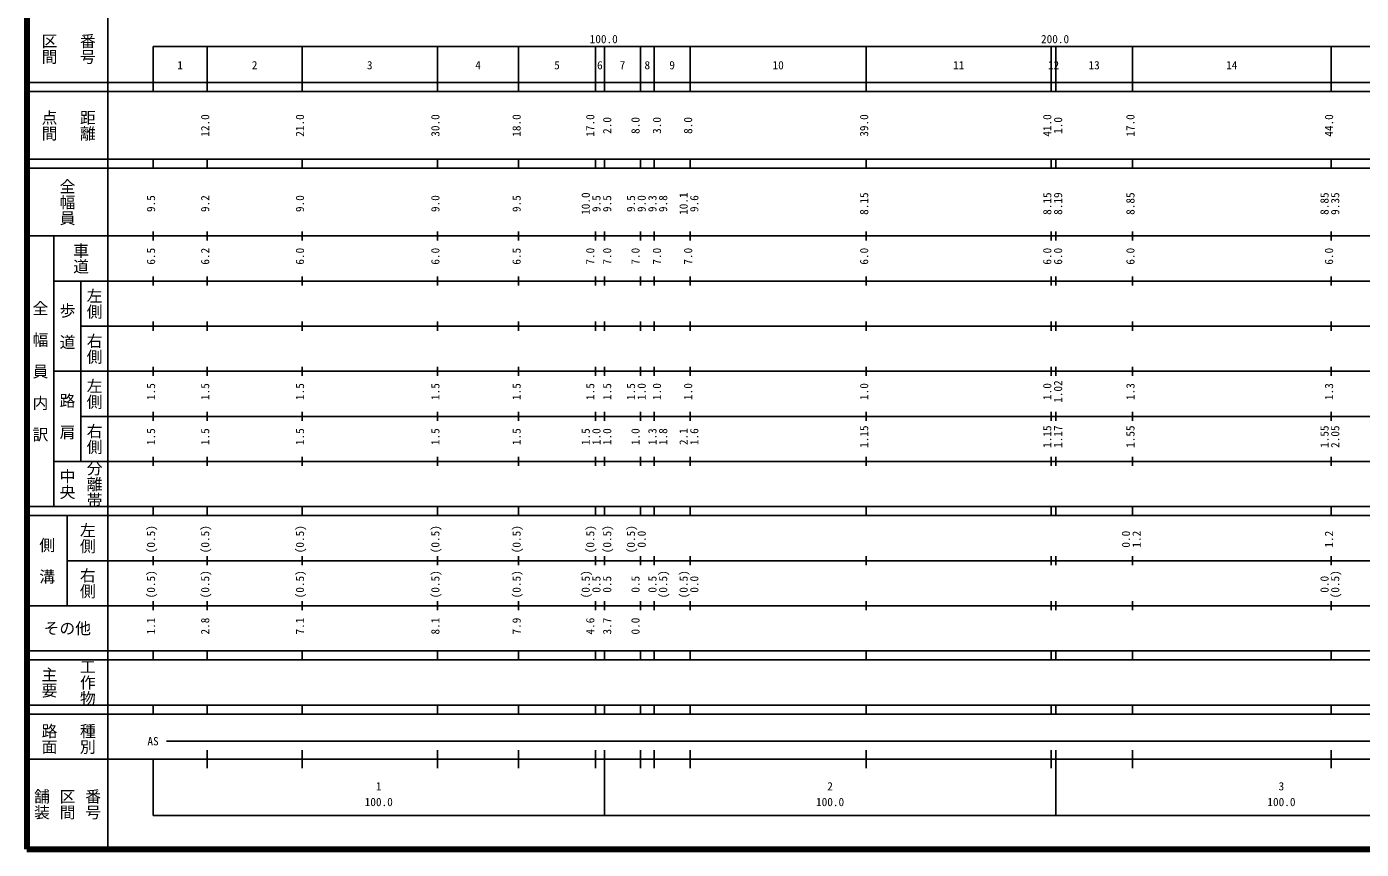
# Model space of a CAD drawing. Units: millimetres on the paper, enlarged 1000 times. Extents: x 40000 to 680000, y 20000 to 380000.
# Drawn here: x 40000 to 335699, y 20000 to 202409 of the extents above; entities that cross this region are included whole.
import ezdxf
from ezdxf.enums import TextEntityAlignment as Align

# ---------------------------------------------------------------- set-up
doc = ezdxf.new("R2010")
doc.units = ezdxf.units.MM
doc.header["$LTSCALE"] = 1000
doc.layers.add('M-TTL', color=2, linetype='Continuous', lineweight=140)
doc.layers.add('M-TTL-BAND', color=7, linetype='Continuous', lineweight=25)
doc.styles.add('@ＭＳ ゴシック', font='')
doc.styles.add('ＭＳ ゴシック', font='')
doc.styles.get('@ＭＳ ゴシック').set_extended_font_data('@MS Gothic')
doc.styles.get('ＭＳ ゴシック').set_extended_font_data('MS Gothic')

msp = doc.modelspace()

# ---------------------------------------------------------------- linework, layer by layer
at = {"layer": 'M-TTL'}
for p, q in [((40000, 380000), (40000, 20000)), ((40000, 20000), (680000, 20000))]:
    msp.add_line(p, q, dxfattribs=at)
at = {"layer": 'M-TTL-BAND'}
for p, q in [((58000, 370000), (58000, 20000)), ((68000, 198000), (579000, 198000)), ((68000, 198000), (68000, 188000)), ((80000, 188000), (80000, 198000)), ((101000, 188000), (101000, 198000)), ((131000, 188000), (131000, 198000)), ((149000, 188000), (149000, 198000)), ((166000, 188000), (166000, 198000)), ((168000, 188000), (168000, 198000)), ((176000, 188000), (176000, 198000)), ((179000, 188000), (179000, 198000)), ((187000, 188000), (187000, 198000)), ((226000, 188000), (226000, 198000)), ((267000, 188000), (267000, 198000)), ((268000, 188000), (268000, 198000)), ((285000, 188000), (285000, 198000)), ((329000, 188000), (329000, 198000)), ((40000, 190000), (579000, 190000)), ((40000, 188000), (579000, 188000)), ((40000, 173000), (579000, 173000)), ((68000, 171000), (68000, 173000)), ((80000, 171000), (80000, 173000)), ((101000, 171000), (101000, 173000)), ((131000, 171000), (131000, 173000)), ((149000, 171000), (149000, 173000)), ((166000, 171000), (166000, 173000)), ((168000, 171000), (168000, 173000)), ((176000, 171000), (176000, 173000)), ((179000, 171000), (179000, 173000)), ((187000, 171000), (187000, 173000)), ((226000, 171000), (226000, 173000)), ((267000, 171000), (267000, 173000)), ((268000, 171000), (268000, 173000)), ((285000, 171000), (285000, 173000)), ((329000, 171000), (329000, 173000)), ((40000, 171000), (579000, 171000)), ((68000, 155000), (68000, 157000)), ((80000, 155000), (80000, 157000)), ((101000, 155000), (101000, 157000)), ((131000, 155000), (131000, 157000)), ((149000, 155000), (149000, 157000)), ((166000, 155000), (166000, 157000)), ((168000, 155000), (168000, 157000)), ((176000, 155000), (176000, 157000)), ((179000, 155000), (179000, 157000)), ((187000, 155000), (187000, 157000)), ((226000, 155000), (226000, 157000)), ((267000, 155000), (267000, 157000)), ((268000, 155000), (268000, 157000)), ((285000, 155000), (285000, 157000)), ((329000, 155000), (329000, 157000)), ((40000, 156000), (579000, 156000)), ((46000, 96000), (46000, 156000)), ((46000, 146000), (579000, 146000)), ((52000, 146000), (52000, 106000)), ((68000, 145000), (68000, 147000)), ((80000, 145000), (80000, 147000)), ((101000, 145000), (101000, 147000)), ((131000, 145000), (131000, 147000)), ((149000, 145000), (149000, 147000)), ((166000, 145000), (166000, 147000)), ((168000, 145000), (168000, 147000)), ((176000, 145000), (176000, 147000)), ((179000, 145000), (179000, 147000)), ((187000, 145000), (187000, 147000)), ((226000, 145000), (226000, 147000)), ((267000, 145000), (267000, 147000)), ((268000, 145000), (268000, 147000)), ((285000, 145000), (285000, 147000)), ((329000, 145000), (329000, 147000)), ((68000, 135000), (68000, 137000)), ((80000, 135000), (80000, 137000)), ((101000, 135000), (101000, 137000)), ((131000, 135000), (131000, 137000)), ((149000, 135000), (149000, 137000)), ((166000, 135000), (166000, 137000)), ((168000, 135000), (168000, 137000)), ((176000, 135000), (176000, 137000)), ((179000, 135000), (179000, 137000)), ((187000, 135000), (187000, 137000)), ((226000, 135000), (226000, 137000)), ((267000, 135000), (267000, 137000)), ((268000, 135000), (268000, 137000)), ((285000, 135000), (285000, 137000)), ((329000, 135000), (329000, 137000)), ((52000, 136000), (579000, 136000)), ((46000, 126000), (579000, 126000)), ((68000, 125000), (68000, 127000)), ((80000, 125000), (80000, 127000)), ((101000, 125000), (101000, 127000)), ((131000, 125000), (131000, 127000)), ((149000, 125000), (149000, 127000)), ((166000, 125000), (166000, 127000)), ((168000, 125000), (168000, 127000)), ((176000, 125000), (176000, 127000)), ((179000, 125000), (179000, 127000)), ((187000, 125000), (187000, 127000)), ((226000, 125000), (226000, 127000)), ((267000, 125000), (267000, 127000)), ((268000, 125000), (268000, 127000)), ((285000, 125000), (285000, 127000)), ((329000, 125000), (329000, 127000)), ((52000, 116000), (579000, 116000)), ((68000, 115000), (68000, 117000)), ((80000, 115000), (80000, 117000)), ((101000, 115000), (101000, 117000)), ((131000, 115000), (131000, 117000)), ((149000, 115000), (149000, 117000)), ((166000, 115000), (166000, 117000)), ((168000, 115000), (168000, 117000)), ((176000, 115000), (176000, 117000)), ((179000, 115000), (179000, 117000)), ((187000, 115000), (187000, 117000)), ((226000, 115000), (226000, 117000)), ((267000, 115000), (267000, 117000)), ((268000, 115000), (268000, 117000)), ((285000, 115000), (285000, 117000)), ((329000, 115000), (329000, 117000)), ((68000, 105000), (68000, 107000)), ((80000, 105000), (80000, 107000)), ((101000, 105000), (101000, 107000)), ((131000, 105000), (131000, 107000)), ((149000, 105000), (149000, 107000)), ((166000, 105000), (166000, 107000)), ((168000, 105000), (168000, 107000)), ((176000, 105000), (176000, 107000)), ((179000, 105000), (179000, 107000)), ((187000, 105000), (187000, 107000)), ((226000, 105000), (226000, 107000)), ((267000, 105000), (267000, 107000)), ((268000, 105000), (268000, 107000)), ((285000, 105000), (285000, 107000)), ((329000, 105000), (329000, 107000)), ((46000, 106000), (579000, 106000)), ((40000, 96000), (579000, 96000)), ((68000, 94000), (68000, 96000)), ((80000, 94000), (80000, 96000)), ((101000, 94000), (101000, 96000)), ((131000, 94000), (131000, 96000)), ((149000, 94000), (149000, 96000)), ((166000, 94000), (166000, 96000)), ((168000, 94000), (168000, 96000)), ((176000, 94000), (176000, 96000)), ((179000, 94000), (179000, 96000)), ((187000, 94000), (187000, 96000)), ((226000, 94000), (226000, 96000)), ((267000, 94000), (267000, 96000)), ((268000, 94000), (268000, 96000)), ((285000, 94000), (285000, 96000)), ((329000, 94000), (329000, 96000)), ((40000, 94000), (579000, 94000)), ((49000, 94000), (49000, 74000)), ((49000, 84000), (579000, 84000)), ((68000, 83000), (68000, 85000)), ((80000, 83000), (80000, 85000)), ((101000, 83000), (101000, 85000)), ((131000, 83000), (131000, 85000)), ((149000, 83000), (149000, 85000)), ((166000, 83000), (166000, 85000)), ((168000, 83000), (168000, 85000)), ((176000, 83000), (176000, 85000)), ((179000, 83000), (179000, 85000)), ((187000, 83000), (187000, 85000)), ((226000, 83000), (226000, 85000)), ((267000, 83000), (267000, 85000)), ((268000, 83000), (268000, 85000)), ((285000, 83000), (285000, 85000)), ((329000, 83000), (329000, 85000)), ((40000, 74000), (579000, 74000)), ((68000, 73000), (68000, 75000)), ((80000, 73000), (80000, 75000)), ((101000, 73000), (101000, 75000)), ((131000, 73000), (131000, 75000)), ((149000, 73000), (149000, 75000)), ((166000, 73000), (166000, 75000)), ((168000, 73000), (168000, 75000)), ((176000, 73000), (176000, 75000)), ((179000, 73000), (179000, 75000)), ((187000, 73000), (187000, 75000)), ((226000, 73000), (226000, 75000)), ((267000, 73000), (267000, 75000)), ((268000, 73000), (268000, 75000)), ((285000, 73000), (285000, 75000)), ((329000, 73000), (329000, 75000)), ((40000, 64000), (579000, 64000)), ((68000, 62000), (68000, 64000)), ((80000, 62000), (80000, 64000)), ((101000, 62000), (101000, 64000)), ((131000, 62000), (131000, 64000)), ((149000, 62000), (149000, 64000)), ((166000, 62000), (166000, 64000)), ((168000, 62000), (168000, 64000)), ((176000, 62000), (176000, 64000)), ((179000, 62000), (179000, 64000)), ((187000, 62000), (187000, 64000)), ((226000, 62000), (226000, 64000)), ((267000, 62000), (267000, 64000)), ((268000, 62000), (268000, 64000)), ((285000, 62000), (285000, 64000)), ((329000, 62000), (329000, 64000)), ((40000, 62000), (579000, 62000)), ((40000, 52000), (579000, 52000)), ((68000, 50000), (68000, 52000)), ((80000, 50000), (80000, 52000)), ((101000, 50000), (101000, 52000)), ((131000, 50000), (131000, 52000)), ((149000, 50000), (149000, 52000)), ((166000, 50000), (166000, 52000)), ((168000, 50000), (168000, 52000)), ((176000, 50000), (176000, 52000)), ((179000, 50000), (179000, 52000)), ((187000, 50000), (187000, 52000)), ((226000, 50000), (226000, 52000)), ((267000, 50000), (267000, 52000)), ((268000, 50000), (268000, 52000)), ((285000, 50000), (285000, 52000)), ((329000, 50000), (329000, 52000)), ((40000, 50000), (579000, 50000)), ((71000, 44000), (515000, 44000)), ((80000, 38000), (80000, 42000)), ((101000, 38000), (101000, 42000)), ((131000, 38000), (131000, 42000)), ((149000, 38000), (149000, 42000)), ((166000, 38000), (166000, 42000)), ((168000, 27500), (168000, 42000)), ((176000, 38000), (176000, 42000)), ((179000, 38000), (179000, 42000)), ((187000, 38000), (187000, 42000)), ((226000, 38000), (226000, 42000)), ((267000, 38000), (267000, 42000)), ((268000, 27500), (268000, 42000)), ((285000, 38000), (285000, 42000)), ((329000, 38000), (329000, 42000)), ((40000, 40000), (579000, 40000)), ((68000, 40000), (68000, 27500)), ((68000, 27500), (579000, 27500))]:
    msp.add_line(p, q, dxfattribs=at)

# ---------------------------------------------------------------- texts
at = {"layer": 'M-TTL-BAND', "style": '@ＭＳ ゴシック'}
for s, p in [('区間', (45000, 197500)), ('番号', (53500, 197500)), ('点間', (45000, 180500)), ('距離', (53500, 180500)), ('全幅員', (49000, 163500)), ('車道', (52000, 151000)), ('左側', (55000, 141000)), ('全\u3000幅\u3000員\u3000内\u3000訳', (43000, 126000)), ('歩\u3000道', (49000, 136000)), ('右側', (55000, 131000)), ('左側', (55000, 121000)), ('路\u3000肩', (49000, 116000)), ('右側', (55000, 111000)), ('中央', (49000, 101000)), ('分離帯', (55000, 101000)), ('左側', (53500, 89000)), ('側\u3000溝', (44500, 84000)), ('右側', (53500, 79000)), ('主要', (45000, 57000)), ('工作物', (53500, 57000)), ('路面', (45000, 44500)), ('種別', (53500, 44500)), ('舗装', (43333, 30000)), ('区間', (49000, 30000)), ('番号', (54667, 30000))]:
    msp.add_text(s, height=2566, rotation=270, dxfattribs=at).set_placement(p, align=Align.MIDDLE_CENTER)
at = {"layer": 'M-TTL-BAND', "style": 'ＭＳ ゴシック'}
for s, p in [('100.0', (167844, 198195)), ('200.0', (267844, 198195)), ('1', (74000, 192405)), ('2', (90500, 192405)), ('3', (116000, 192405)), ('4', (140000, 192405)), ('5', (157500, 192405)), ('6', (167000, 192405)), ('7', (172000, 192405)), ('8', (177500, 192405)), ('9', (183000, 192405)), ('10', (206500, 192405)), ('11', (246500, 192405)), ('12', (267500, 192405)), ('13', (276500, 192405)), ('14', (307000, 192405)), ('AS', (68000, 42500)), ('1', (118000, 32523)), ('2', (218000, 32523)), ('3', (318000, 32523)), ('100.0', (118000, 29033)), ('100.0', (218000, 29033)), ('100.0', (318000, 29033))]:
    msp.add_text(s, height=1833, dxfattribs=at).set_placement(p, align=Align.BOTTOM_CENTER)
for s, p in [('12.0', (81000, 180500)), ('21.0', (102000, 180500)), ('30.0', (132000, 180500)), ('18.0', (150000, 180500)), ('17.0', (166316, 180500)), ('2.0', (170069, 180500)), ('8.0', (176339, 180500)), ('3.0', (181094, 180500)), ('8.0', (188000, 180500)), ('39.0', (227000, 180500)), ('41.0', (267572, 180500)), ('1.0', (269972, 180500)), ('17.0', (286000, 180500)), ('44.0', (330000, 180500)), ('9.5', (69000, 163174)), ('9.2', (81000, 163174)), ('9.0', (102000, 163174)), ('9.0', (132000, 163174)), ('9.5', (150000, 163174)), ('10.0', (165316, 163174)), ('9.5', (167686, 163174)), ('9.5', (170069, 163174)), ('9.5', (175339, 163174)), ('9.0', (177709, 163174)), ('9.3', (180094, 163174)), ('9.8', (182464, 163174)), ('10.1', (187000, 163174)), ('9.6', (189370, 163174)), ('8.15', (227000, 163174)), ('8.15', (267572, 163174)), ('8.19', (269972, 163174)), ('8.85', (286000, 163174)), ('8.85', (329000, 163174)), ('9.35', (331370, 163174)), ('6.5', (69000, 151500)), ('6.2', (81000, 151500)), ('6.0', (102000, 151500)), ('6.0', (132000, 151500)), ('6.5', (150000, 151500)), ('7.0', (166316, 151500)), ('7.0', (170069, 151500)), ('7.0', (176339, 151500)), ('7.0', (181094, 151500)), ('7.0', (188000, 151500)), ('6.0', (227000, 151500)), ('6.0', (267572, 151500)), ('6.0', (269972, 151500)), ('6.0', (286000, 151500)), ('6.0', (330000, 151500)), ('1.5', (69000, 121500)), ('1.5', (81000, 121500)), ('1.5', (102000, 121500)), ('1.5', (132000, 121500)), ('1.5', (150000, 121500)), ('1.5', (166316, 121500)), ('1.5', (170069, 121500)), ('1.5', (175339, 121500)), ('1.0', (177709, 121500)), ('1.0', (181094, 121500)), ('1.0', (188000, 121500)), ('1.0', (227000, 121500)), ('1.0', (267572, 121500)), ('1.02', (269972, 121500)), ('1.3', (286000, 121500)), ('1.3', (330000, 121500)), ('1.5', (69000, 111500)), ('1.5', (81000, 111500)), ('1.5', (102000, 111500)), ('1.5', (132000, 111500)), ('1.5', (150000, 111500)), ('1.5', (165316, 111500)), ('1.0', (167686, 111500)), ('1.0', (170069, 111500)), ('1.0', (176339, 111500)), ('1.3', (180094, 111500)), ('1.8', (182464, 111500)), ('2.1', (187000, 111500)), ('1.6', (189370, 111500)), ('1.15', (227000, 111500)), ('1.15', (267572, 111500)), ('1.17', (269972, 111500)), ('1.55', (286000, 111500)), ('1.55', (329000, 111500)), ('2.05', (331370, 111500)), ('(0.5)', (69000, 88764)), ('(0.5)', (81000, 88764)), ('(0.5)', (102000, 88764)), ('(0.5)', (132000, 88764)), ('(0.5)', (150000, 88764)), ('(0.5)', (166316, 88764)), ('(0.5)', (170069, 88764)), ('(0.5)', (175339, 88764)), ('0.0', (177709, 88764)), ('0.0', (285000, 88764)), ('1.2', (287370, 88764)), ('1.2', (330000, 88764)), ('(0.5)', (69000, 78764)), ('(0.5)', (81000, 78764)), ('(0.5)', (102000, 78764)), ('(0.5)', (132000, 78764)), ('(0.5)', (150000, 78764)), ('(0.5)', (165316, 78764)), ('0.5', (167686, 78764)), ('0.5', (170069, 78764)), ('0.5', (176339, 78764)), ('0.5', (180094, 78764)), ('(0.5)', (182464, 78764)), ('(0.5)', (187000, 78764)), ('0.0', (189370, 78764)), ('0.0', (329000, 78764)), ('(0.5)', (331370, 78764)), ('1.1', (69000, 69500)), ('2.8', (81000, 69500)), ('7.1', (102000, 69500)), ('8.1', (132000, 69500)), ('7.9', (150000, 69500)), ('4.6', (166316, 69500)), ('3.7', (170069, 69500)), ('0.0', (176339, 69500))]:
    msp.add_text(s, height=1833, rotation=90, dxfattribs=at).set_placement(p, align=Align.BOTTOM_CENTER)
msp.add_text('その他', height=2566, dxfattribs=at).set_placement((49000, 69000), align=Align.MIDDLE_CENTER)

doc.saveas('drawing.dxf')
